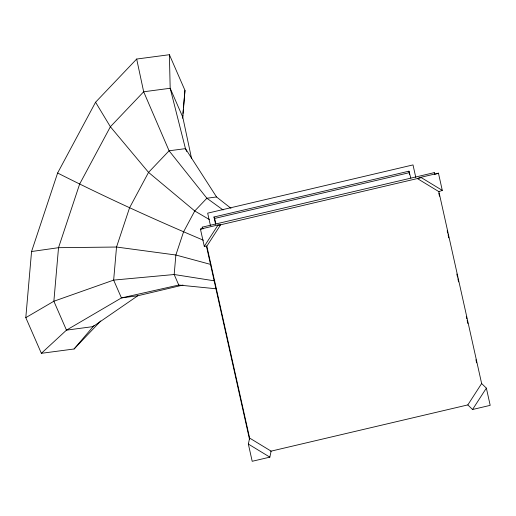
<?xml version="1.0" encoding="UTF-8"?>
<svg xmlns="http://www.w3.org/2000/svg" width="516" height="516" viewBox="0 0 516 516"><rect width="100%" height="100%" fill="white"/><g stroke="black" fill="none" stroke-linecap="round" stroke-linejoin="round"><path stroke-width="0.77" d="M191.578 158.638L182.787 117.164L184.967 90.384L169.396 54.709L136.675 59.043L95.57 102.22L57.618 173.015L31.56 251.524L25.8 317.643L41.364 353.318L74.085 348.99L100.749 320.978M182.535 118.267L182.812 115.081M182.954 113.488L183.296 109.502M183.438 107.909L184.967 90.384M249.621 438.065L271.113 451.139L269.849 457.144L252.195 461.291L248.357 444.063L249.621 438.065L206.845 246.164L220.661 224.789L218.094 224.957L200.44 229.104L204.278 246.332L206.845 246.164M204.278 246.332L218.094 224.957M270.674 451.242L467.825 404.905L481.641 383.536L438.871 191.636L417.373 178.562L420.792 177.317L438.445 173.17L442.289 190.391L438.871 191.636M467.825 404.905L472.546 409.504L486.362 388.129L481.641 383.536M74.085 348.99L94.086 325.467M41.364 353.318L66.474 330.137L121.441 297.932L178.768 285.045L216.127 288.779M182.967 285.058L137.798 295.765L92.977 326.628L66.474 330.137L53.864 301.241L58.527 247.686L79.638 184.089L110.379 126.749L143.674 91.777L170.177 88.268L182.787 117.164M25.8 317.643L53.864 301.241L113.655 280.098L174.176 274.518L214.72 280.891M435.717 174.163L438.445 173.17M215.559 224.079L213.979 217.004L408.949 171.183L410.826 178.117M213.979 217.004L214.63 218.436L409.594 172.615M202.562 228.743L202.208 227.169L434.233 172.641L435.033 174.408M218.655 225.26L421.211 177.659M472.546 409.504L490.2 405.357L486.362 388.129M31.56 251.524L58.527 247.686L116.532 247.035L175.872 255.014L210.844 264.476M230.987 208.322L216.539 196.957L206.884 198.234L194.758 210.973L183.561 231.858L175.872 255.014L174.176 274.518L178.768 285.045M137.798 295.765L121.441 297.932L113.655 280.098L116.532 247.035L129.568 207.78L148.544 172.383L169.093 150.795L185.457 148.627L216.539 196.957M200.44 229.104L201.724 229.02M203.369 240.211C154.084 219.39 105.361 197.177 57.618 173.015M209.315 219.506L194.758 210.973L148.544 172.383L110.379 126.749L95.57 102.22M420.792 177.317L442.289 190.391M248.357 444.063L269.849 457.144M223.067 209.96L206.884 198.234L169.093 150.795L143.674 91.777L136.675 59.043M202.208 227.169L203.007 228.936M186.702 151.485L185.457 148.627L170.177 88.268L169.396 54.709M434.233 172.641L434.582 174.215M438.787 193.074L439.49 196.222M447.198 230.8L447.72 233.161M448.075 234.728L448.772 237.876M456.834 274.028L457.531 277.169M457.885 278.743L458.582 281.884M466.29 316.469L466.819 318.824M467.167 320.397L467.87 323.545M475.926 359.697L476.629 362.838M415.806 177.478L413.006 164.914L207.671 213.166L210.476 225.737M408.949 171.183L409.652 174.324M214.63 218.436L215.856 223.938M206.413 246.035L249.512 439.374"/></g></svg>
